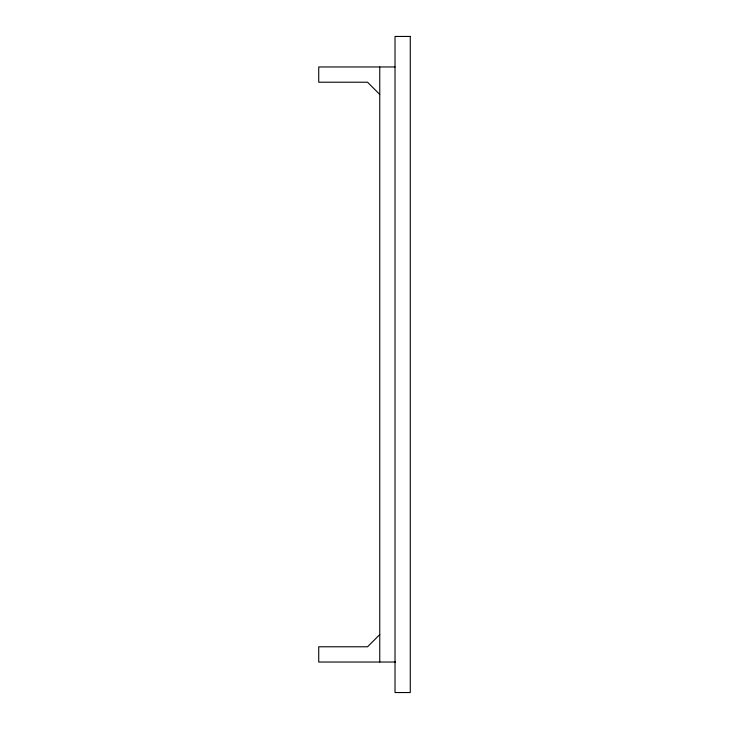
<?xml version="1.0" encoding="UTF-8"?>
<svg xmlns="http://www.w3.org/2000/svg" width="729" height="729" viewBox="0 0 729 729"><rect width="100%" height="100%" fill="white"/><g stroke="black" fill="none" stroke-linecap="round" stroke-linejoin="round"><path stroke-width="1.09" d="M379.754 634.567L367.553 646.778L318.728 646.778L318.728 662.032L395.583 662.032M395.018 66.968L318.728 66.968L318.728 82.222L367.553 82.222L379.754 94.433M379.754 66.968L379.754 662.032M410.272 36.45L395.018 36.45L395.018 692.55L410.272 692.55L410.272 36.45"/></g></svg>
